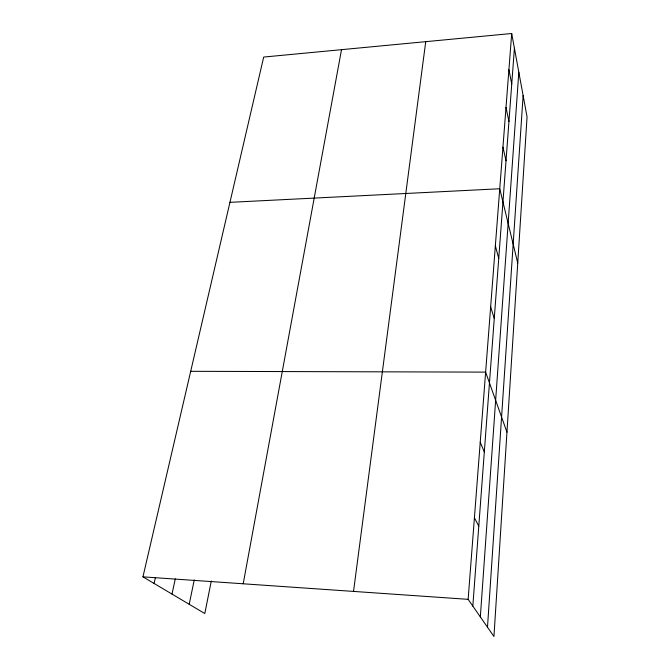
<?xml version="1.0" encoding="UTF-8"?>
<svg xmlns="http://www.w3.org/2000/svg" width="670" height="670" viewBox="0 0 670 670"><rect width="100%" height="100%" fill="white"/><g stroke="black" fill="none" stroke-linecap="round" stroke-linejoin="round"><path stroke-width="1" d="M487.492 627.221L523.119 95.509M480.34 616.911L518.823 72.201M472.827 606.099L514.409 48.24M511.696 33.5L527.056 116.89L493.941 636.5L468.137 599.34L511.696 33.5L263.695 57.059L142.945 576.853L204.794 613.536L211.285 581.007M353.526 591.417L425.735 41.666M243.202 583.788L341.516 49.664M189.2 604.29L194.25 579.96M171.997 594.089L175.289 578.88M154.075 583.461L155.457 577.372M229.944 202.34L499.745 188.756L517.743 263.076M190.69 371.314L485.624 372.118L506.964 432.158M142.945 576.853L468.137 599.34M474.41 517.793L478.79 526.126M480.231 442.267L484.318 451.932M490.658 306.793L494.259 318.543M495.348 245.806L498.748 258.369M502.944 147.115L506.018 160.808M506.001 107.451L508.949 121.538M508.915 69.621L511.738 84.06"/></g></svg>
